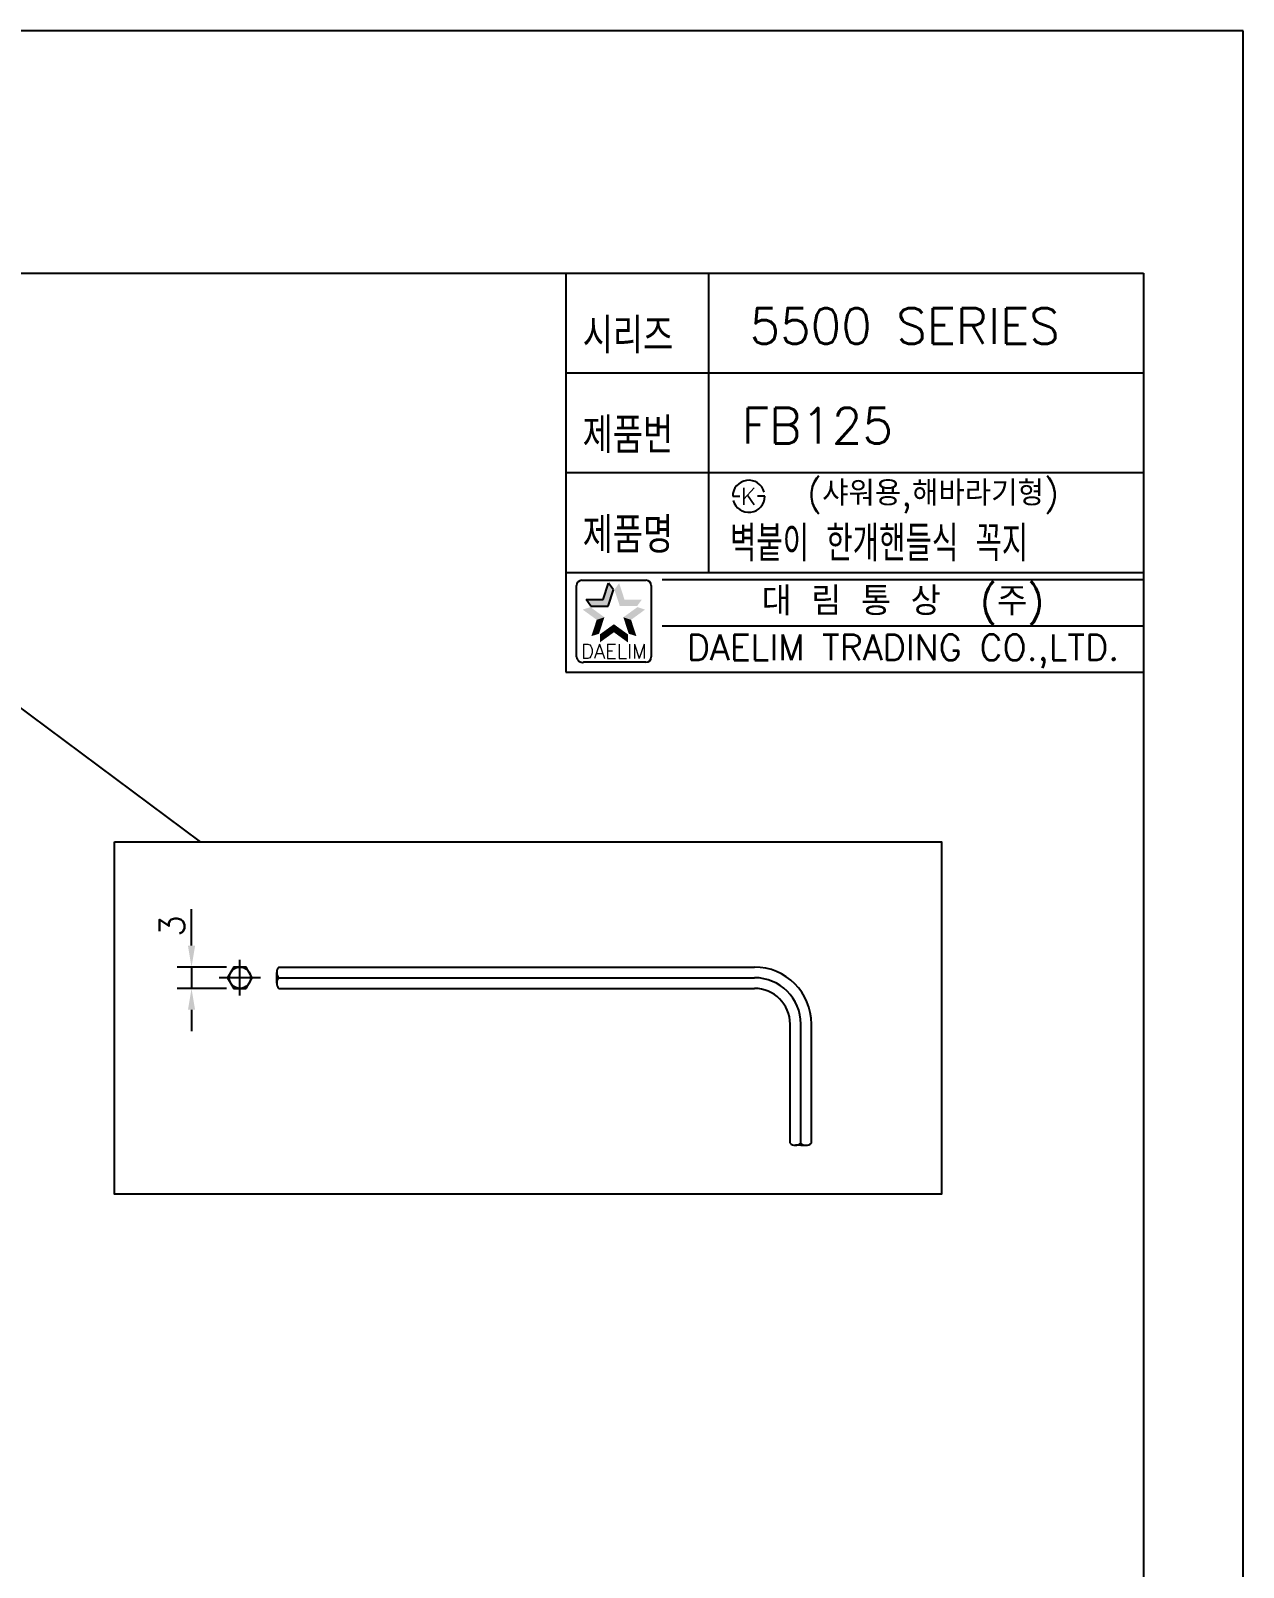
# Model space of a CAD drawing. Extents: x 1270 to 1864, y 1899 to 2319.
# Drawn here: x 1693.8 to 1863.9, y 2103.7 to 2319.3 of the extents above; entities that cross this region are included whole.
import ezdxf
from ezdxf.enums import TextEntityAlignment as Align

# ---------------------------------------------------------------- set-up
doc = ezdxf.new("R2010")
doc.units = 0
doc.header["$LTSCALE"] = 7
doc.header["$MEASUREMENT"] = 0
doc.layers.get('0').update_dxf_attribs({"color": 2, "linetype": 'CONTINUOUS'})
doc.layers.add('D', color=2, linetype='CONTINUOUS')
doc.layers.add('DIM', color=2, linetype='CONTINUOUS')
doc.styles.add('GHS', font='ROMANS', dxfattribs={"bigfont": 'GHS'})
doc.styles.add('HAN', font='TXT.shx', dxfattribs={"bigfont": 'GHS.shx'})
doc.styles.add('ROMANS', font='romans')

# ---------------------------------------------------------------- blocks, each defined once
blk = doc.blocks.new('KS')
at = {"layer": 'D'}
for p, q in [((-2.25, 0), (-1.75, 0)), ((-1.75, 0), (-1.25, 0)), ((1.75, 0), (1.25, 0)), ((2.25, 0), (1.75, 0))]:
    blk.add_line(p, q, dxfattribs=at)
for start, end in [(15, 180), (195, 0)]:
    blk.add_arc((0, 0), 2.25, start, end, dxfattribs=at)
at = {"layer": 'D', "style": 'HAN'}
blk.add_text('K', height=2.39, dxfattribs=at).set_placement((0, 0), align=Align.MIDDLE)

msp = doc.modelspace()

# ---------------------------------------------------------------- linework, layer by layer
for p, q in [((1863.87, 2319.31), (1269.87, 2319.31)), ((1863.87, 1899.31), (1863.87, 2319.31))]:
    msp.add_line(p, q)
at = {"color": 4}
for p, q in [((1300.87, 2285.31), (1849.87, 2285.31)), ((1849.87, 2285.31), (1849.87, 1910.31))]:
    msp.add_line(p, q, dxfattribs=at)
at = {"color": 7}
for p, q in [((1768.87, 2285.31), (1768.87, 2229.31)), ((1788.87, 2285.31), (1788.87, 2243.31)), ((1768.87, 2271.31), (1849.87, 2271.31)), ((1768.87, 2257.31), (1849.87, 2257.31)), ((1768.87, 2243.31), (1849.87, 2243.31)), ((1768.87, 2229.31), (1849.87, 2229.31))]:
    msp.add_line(p, q, dxfattribs=at)
at = {"color": 2, "linetype": 'Continuous'}
for p, q in [((1771.1, 2242.2), (1780.1, 2242.2)), ((1782.37, 2242.31), (1849.87, 2242.31)), ((1770.35, 2231.45), (1770.35, 2241.45)), ((1780.85, 2241.45), (1780.85, 2231.45)), ((1782.37, 2235.81), (1849.87, 2235.81)), ((1780.1, 2230.7), (1771.35, 2230.7))]:
    msp.add_line(p, q, dxfattribs=at)
at = {"color": 2}
for p, q in [((1774.11, 2239.49), (1774.86, 2241.8)), ((1774.78, 2238.58), (1775.53, 2240.88)), ((1775.53, 2240.88), (1774.86, 2241.8)), ((1771.69, 2239.49), (1774.11, 2239.49)), ((1772.35, 2238.58), (1771.69, 2239.49)), ((1772.35, 2238.58), (1774.78, 2238.58))]:
    msp.add_line(p, q, dxfattribs=at)
at = {"color": 2, "linetype": 'Continuous'}
for centre, radius, start, end in [((1771.1, 2241.45), 0.75, 90, 180), ((1780.1, 2241.45), 0.75, 0, 90), ((1771.23, 2231.57), 0.884, 188.1301, 278.1301), ((1780.1, 2231.45), 0.75, 270, 0)]:
    msp.add_arc(centre, radius, start, end, dxfattribs=at)
at = {"color": 2}
for points in [[(1774.11, 2239.49), (1774.78, 2238.58), (1774.86, 2241.8), (1775.53, 2240.88)], [(1776.34, 2241.8), (1775.68, 2240.88), (1777.09, 2239.49), (1776.43, 2238.58)], [(1773.19, 2236.66), (1774.27, 2237.01), (1771.23, 2238.09), (1772.31, 2238.44)], [(1771.69, 2239.49), (1772.35, 2238.58), (1774.11, 2239.49), (1774.78, 2238.58)], [(1777.09, 2239.49), (1776.43, 2238.58), (1779.52, 2239.49), (1778.85, 2238.58)], [(1779.97, 2238.09), (1778.9, 2238.44), (1778.01, 2236.66), (1776.93, 2237.01)], [(1772.44, 2234.36), (1773.52, 2234.71), (1773.19, 2236.66), (1774.27, 2237.01)], [(1775.6, 2234.91), (1775.6, 2236.04), (1773.64, 2233.49), (1773.64, 2234.62)], [(1777.56, 2233.49), (1777.56, 2234.62), (1775.6, 2234.91), (1775.6, 2236.04)], [(1778.01, 2236.66), (1776.93, 2237.01), (1778.76, 2234.36), (1777.68, 2234.71)]]:
    msp.add_solid(points, dxfattribs=at)
at = {"layer": 'D'}
for p, q in [((1716.36, 2190.94), (1716.36, 2196.05)), ((1721.28, 2187.94), (1714.36, 2187.94)), ((1716.36, 2187.94), (1716.36, 2184.94)), ((1721.28, 2184.94), (1714.36, 2184.94)), ((1716.36, 2181.94), (1716.36, 2178.94))]:
    msp.add_line(p, q, dxfattribs=at)
at = {"layer": 'D', "ltscale": 5}
msp.add_lwpolyline([(1705.54, 2205.52), (1821.53, 2205.52), (1821.53, 2156.06), (1705.54, 2156.06)], close=True, dxfattribs=at)
at = {"layer": 'D'}
for points in [[(1715.86, 2190.94), (1716.86, 2190.94), (1716.36, 2187.94)], [(1715.86, 2181.94), (1716.86, 2181.94), (1716.36, 2184.94)]]:
    msp.add_solid(points, dxfattribs=at)
at = {"layer": 'DIM'}
msp.add_line((1666.53, 2243.5), (1717.55, 2205.52), dxfattribs=at)
at = {"layer": 'DIM', "color": 2}
for p, q in [((1723.15, 2183.94), (1723.15, 2188.94)), ((1726.04, 2186.44), (1720.26, 2186.44))]:
    msp.add_line(p, q, dxfattribs=at)
at = {"layer": 'DIM', "color": 7}
for p, q in [((1728.31, 2185.69), (1728.31, 2187.19)), ((1728.61, 2187.94), (1795.31, 2187.94)), ((1728.61, 2186.44), (1795.31, 2186.44)), ((1728.61, 2184.94), (1795.31, 2184.94)), ((1800.31, 2163.24), (1800.31, 2179.94)), ((1801.81, 2163.24), (1801.81, 2179.94)), ((1803.31, 2163.24), (1803.31, 2179.94)), ((1801.81, 2162.94), (1801.06, 2162.94)), ((1801.81, 2162.94), (1802.56, 2162.94))]:
    msp.add_line(p, q, dxfattribs=at)
msp.add_lwpolyline([(1724.02, 2184.94), (1724.88, 2186.44), (1724.02, 2187.94), (1722.28, 2187.94), (1721.42, 2186.44), (1722.28, 2184.94)], close=True, dxfattribs=at)
msp.add_circle((1723.15, 2186.44), 1.5, dxfattribs=at)
for centre, radius, start, end in [((1729.4, 2187.19), 1.09, 136.3972, 223.6028), ((1729.4, 2185.69), 1.09, 136.3972, 223.6028), ((1795.31, 2179.94), 8, 0, 90), ((1795.31, 2179.94), 6.5, 0, 90), ((1795.31, 2179.94), 5, 0, 90), ((1801.06, 2164.03), 1.09, 226.3972, 313.6028), ((1802.56, 2164.03), 1.09, 226.3972, 313.6028)]:
    msp.add_arc(centre, radius, start, end, dxfattribs=at)

# ---------------------------------------------------------------- block references
at = {"layer": 'DIM'}
msp.add_blockref('KS', (1794.51, 2253.99), dxfattribs=at)

# ---------------------------------------------------------------- texts
at = {"color": 7, "style": 'GHS'}
for s, p in [('5500 SERIES', (1816.38, 2277.89)), ('FB125', (1804.13, 2263.89))]:
    msp.add_text(s, height=5, dxfattribs=at).set_placement(p, align=Align.MIDDLE)
at = {"style": 'GHS'}
msp.add_text('(샤워용,해바라기형)', height=3.5, dxfattribs=at).set_placement((1802.7, 2252.68))
at = {"style": 'GHS', "width": 0.7}
msp.add_text('벽붙이 한개핸들식 꼭지', height=5, dxfattribs=at).set_placement((1791.88, 2244.87))
at = {"color": 7, "linetype": 'Continuous'}
for s, height, style, p in [('대 림 통 상  (주)', 4, 'GHS', (1816.14, 2239.01)), ('DAELIM TRADING CO.,LTD.', 3.6, 'ROMANS', (1816.14, 2232.24))]:
    msp.add_text(s, height=height, dxfattribs=dict(at, style=style)).set_placement(p, align=Align.MIDDLE)
at = {"color": 2, "linetype": 'Continuous', "style": 'ROMANS'}
msp.add_text('DAELIM', height=2, dxfattribs=at).set_placement((1775.6, 2231.25), align=Align.CENTER)
at = {"layer": 'D', "insert": (1713.61, 2193.71), "char_height": 3.5, "attachment_point": 5, "rotation": 90, "style": 'GHS'}
msp.add_mtext('\\A1;3', dxfattribs=at)
at = {"layer": 'DIM', "style": 'GHS', "width": 0.8}
for s, p in [('시리즈', (1771.22, 2274.04)), ('제품번', (1771.22, 2260.04)), ('제품명', (1771.22, 2246.04))]:
    msp.add_text(s, height=5, dxfattribs=at).set_placement(p)

doc.saveas('drawing.dxf')
